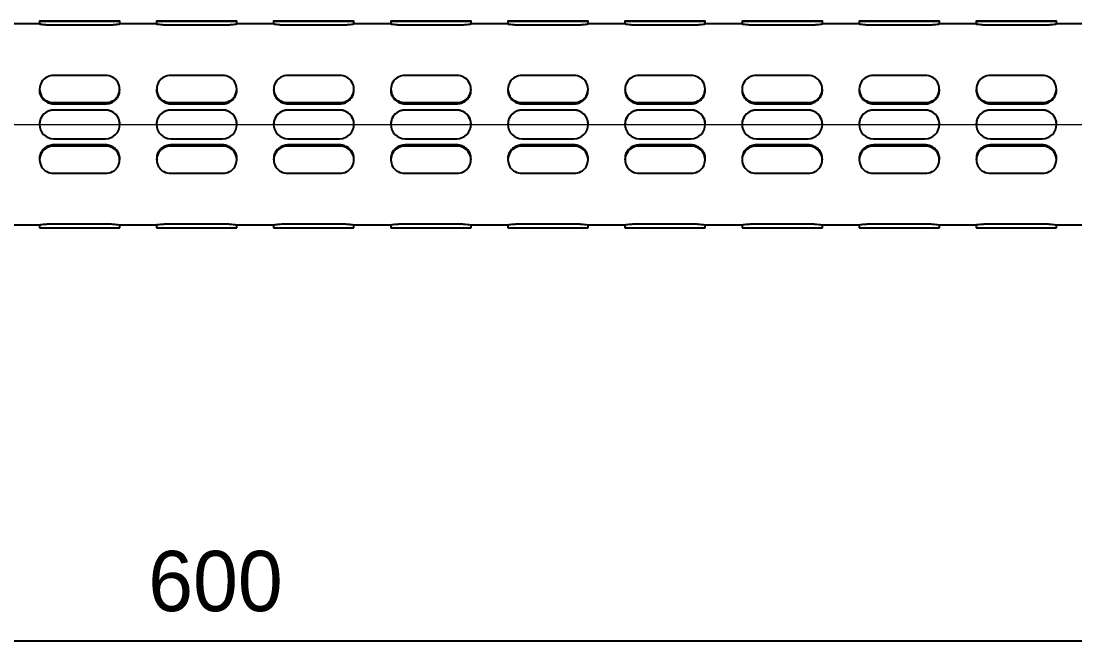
# Model space of a CAD drawing. Extents: x 109 to 1049, y 29 to 427.
# Drawn here: x 232.3 to 293.5, y 179.7 to 215.7 of the extents above; entities that cross this region are included whole.
import ezdxf

# ---------------------------------------------------------------- set-up
doc = ezdxf.new("R2010")
doc.units = 0
doc.header["$LTSCALE"] = 23.1
doc.header["$MEASUREMENT"] = 0
doc.linetypes.add('CENTERX2', pattern=[20.32, 12.7, -2.54, 2.54, -2.54])
doc.layers.get('0').update_dxf_attribs({"linetype": 'CONTINUOUS'})
doc.layers.add('10', color=7, linetype='CONTINUOUS')
doc.layers.add('中心线层', color=1, linetype='CENTERX2', lineweight=25)
doc.styles.add('SLDTEXTSTYLE0', font='')
doc.styles.get('SLDTEXTSTYLE0').set_extended_font_data('汉仪长仿宋体')

msp = doc.modelspace()

# ---------------------------------------------------------------- linework, layer by layer
at = {"color": 7, "linetype": 'Continuous', "lineweight": 25}
for p, q in [((233.4083, 215.5621), (231.2618, 215.5621)), ((233.4055, 215.7287), (233.4055, 215.5617)), ((237.2388, 215.7288), (234.2388, 215.7288)), ((234.2388, 215.7287), (237.2388, 215.7287)), ((234.2388, 215.5022), (237.2388, 215.5022)), ((240.216, 215.5621), (238.0694, 215.5621)), ((238.0722, 215.5617), (238.0722, 215.7287)), ((240.2055, 215.7287), (240.2055, 215.5606)), ((244.0388, 215.7288), (241.0388, 215.7288)), ((241.0388, 215.7287), (244.0388, 215.7287)), ((241.0388, 215.5022), (244.0388, 215.5022)), ((247.016, 215.5621), (244.8618, 215.5621)), ((244.8722, 215.5606), (244.8722, 215.7287)), ((247.0055, 215.7287), (247.0055, 215.5606)), ((250.8388, 215.7288), (247.8388, 215.7288)), ((247.8388, 215.7287), (250.8388, 215.7287)), ((247.8388, 215.5022), (250.8388, 215.5022)), ((253.816, 215.5621), (251.6618, 215.5621)), ((251.6722, 215.5606), (251.6722, 215.7287)), ((253.8055, 215.7287), (253.8055, 215.5606)), ((257.6388, 215.7288), (254.6388, 215.7288)), ((254.6388, 215.7287), (257.6388, 215.7287)), ((254.6388, 215.5022), (257.6388, 215.5022)), ((260.616, 215.5621), (258.4618, 215.5621)), ((258.4722, 215.5606), (258.4722, 215.7287)), ((260.6055, 215.7287), (260.6055, 215.5606)), ((264.4388, 215.7288), (261.4388, 215.7288)), ((261.4388, 215.7287), (264.4388, 215.7287)), ((261.4388, 215.5022), (264.4388, 215.5022)), ((267.416, 215.5621), (265.2618, 215.5621)), ((265.2722, 215.5606), (265.2722, 215.7287)), ((267.4055, 215.7287), (267.4055, 215.5606)), ((271.2388, 215.7288), (268.2388, 215.7288)), ((268.2388, 215.7287), (271.2388, 215.7287)), ((268.2388, 215.5022), (271.2388, 215.5022)), ((274.216, 215.5621), (272.0618, 215.5621)), ((272.0722, 215.5606), (272.0722, 215.7287)), ((274.2055, 215.7287), (274.2055, 215.5606)), ((278.0388, 215.7288), (275.0388, 215.7288)), ((275.0388, 215.7287), (278.0388, 215.7287)), ((275.0388, 215.5022), (278.0388, 215.5022)), ((281.016, 215.5621), (278.8618, 215.5621)), ((278.8722, 215.5606), (278.8722, 215.7287)), ((281.0055, 215.7287), (281.0055, 215.5606)), ((284.8388, 215.7288), (281.8388, 215.7288)), ((281.8388, 215.7287), (284.8388, 215.7287)), ((281.8388, 215.5022), (284.8388, 215.5022)), ((287.816, 215.5621), (285.6618, 215.5621)), ((285.6722, 215.5606), (285.6722, 215.7287)), ((287.8055, 215.7287), (287.8055, 215.5606)), ((291.6388, 215.7288), (288.6388, 215.7288)), ((288.6388, 215.7287), (291.6388, 215.7287)), ((288.6388, 215.5022), (291.6388, 215.5022)), ((294.616, 215.5621), (292.4618, 215.5621)), ((292.4722, 215.5606), (292.4722, 215.7287)), ((237.2388, 212.5636), (234.2388, 212.5636)), ((244.0388, 212.5636), (241.0388, 212.5636)), ((250.8388, 212.5636), (247.8388, 212.5636)), ((257.6388, 212.5636), (254.6388, 212.5636)), ((264.4388, 212.5636), (261.4388, 212.5636)), ((271.2388, 212.5636), (268.2388, 212.5636)), ((278.0388, 212.5636), (275.0388, 212.5636)), ((284.8388, 212.5636), (281.8388, 212.5636)), ((291.6388, 212.5636), (288.6388, 212.5636)), ((233.4055, 211.7805), (233.4055, 211.723)), ((238.0722, 211.723), (238.0722, 211.7805)), ((240.2055, 211.7805), (240.2055, 211.7234)), ((244.8722, 211.7234), (244.8722, 211.7805)), ((247.0055, 211.7805), (247.0055, 211.723)), ((251.6722, 211.723), (251.6722, 211.7805)), ((253.8055, 211.7805), (253.8055, 211.723)), ((258.4722, 211.723), (258.4722, 211.7805)), ((260.6055, 211.7805), (260.6055, 211.723)), ((265.2722, 211.723), (265.2722, 211.7805)), ((267.4055, 211.7805), (267.4055, 211.723)), ((272.0722, 211.723), (272.0722, 211.7805)), ((274.2055, 211.7805), (274.2055, 211.7234)), ((278.8722, 211.7234), (278.8722, 211.7805)), ((281.0055, 211.7805), (281.0055, 211.7234)), ((285.6722, 211.7234), (285.6722, 211.7805)), ((287.8055, 211.7805), (287.8055, 211.723)), ((292.4722, 211.723), (292.4722, 211.7805)), ((234.2388, 210.9974), (237.2388, 210.9974)), ((234.2388, 210.9199), (237.2388, 210.9199)), ((237.2388, 210.5617), (234.2388, 210.5617)), ((237.2388, 210.5617), (234.2388, 210.5617)), ((241.0388, 210.9974), (244.0388, 210.9974)), ((241.0388, 210.9199), (244.0388, 210.9199)), ((244.0388, 210.5617), (241.0388, 210.5617)), ((244.0388, 210.5617), (241.0388, 210.5617)), ((247.8388, 210.9974), (250.8388, 210.9974)), ((247.8388, 210.9199), (250.8388, 210.9199)), ((250.8388, 210.5617), (247.8388, 210.5617)), ((250.8388, 210.5617), (247.8388, 210.5617)), ((254.6388, 210.9974), (257.6388, 210.9974)), ((254.6388, 210.9199), (257.6388, 210.9199)), ((257.6388, 210.5617), (254.6388, 210.5617)), ((257.6388, 210.5617), (254.6388, 210.5617)), ((261.4388, 210.9974), (264.4388, 210.9974)), ((261.4388, 210.9199), (264.4388, 210.9199)), ((264.4388, 210.5617), (261.4388, 210.5617)), ((264.4388, 210.5617), (261.4388, 210.5617)), ((268.2388, 210.9974), (271.2388, 210.9974)), ((268.2388, 210.9199), (271.2388, 210.9199)), ((271.2388, 210.5617), (268.2388, 210.5617)), ((271.2388, 210.5617), (268.2388, 210.5617)), ((275.0388, 210.9974), (278.0388, 210.9974)), ((275.0388, 210.9199), (278.0388, 210.9199)), ((278.0388, 210.5617), (275.0388, 210.5617)), ((278.0388, 210.5617), (275.0388, 210.5617)), ((281.8388, 210.9974), (284.8388, 210.9974)), ((281.8388, 210.9199), (284.8388, 210.9199)), ((284.8388, 210.5617), (281.8388, 210.5617)), ((284.8388, 210.5617), (281.8388, 210.5617)), ((288.6388, 210.9974), (291.6388, 210.9974)), ((288.6388, 210.9199), (291.6388, 210.9199)), ((291.6388, 210.5617), (288.6388, 210.5617)), ((291.6388, 210.5617), (288.6388, 210.5617)), ((233.4055, 209.7284), (233.4055, 209.7283)), ((238.0722, 209.7283), (238.0722, 209.7284)), ((240.2055, 209.7284), (240.2055, 209.7283)), ((244.8722, 209.7283), (244.8722, 209.7284)), ((247.0055, 209.7284), (247.0055, 209.7283)), ((251.6722, 209.7283), (251.6722, 209.7284)), ((253.8055, 209.7284), (253.8055, 209.7283)), ((258.4722, 209.7283), (258.4722, 209.7284)), ((260.6055, 209.7284), (260.6055, 209.7283)), ((265.2722, 209.7283), (265.2722, 209.7284)), ((267.4055, 209.7284), (267.4055, 209.7283)), ((272.0722, 209.7283), (272.0722, 209.7284)), ((274.2055, 209.7284), (274.2055, 209.7283)), ((278.8722, 209.7283), (278.8722, 209.7284)), ((281.0055, 209.7284), (281.0055, 209.7283)), ((285.6722, 209.7283), (285.6722, 209.7284)), ((287.8055, 209.7284), (287.8055, 209.7283)), ((292.4722, 209.7283), (292.4722, 209.7284)), ((234.2388, 208.895), (237.2388, 208.895)), ((241.0388, 208.895), (244.0388, 208.895)), ((247.8388, 208.895), (250.8388, 208.895)), ((254.6388, 208.895), (257.6388, 208.895)), ((261.4388, 208.895), (264.4388, 208.895)), ((268.2388, 208.895), (271.2388, 208.895)), ((275.0388, 208.895), (278.0388, 208.895)), ((281.8388, 208.895), (284.8388, 208.895)), ((288.6388, 208.895), (291.6388, 208.895)), ((237.2388, 208.5368), (234.2388, 208.5368)), ((237.2388, 208.4593), (234.2388, 208.4593)), ((244.0388, 208.5368), (241.0388, 208.5368)), ((244.0388, 208.4593), (241.0388, 208.4593)), ((250.8388, 208.5368), (247.8388, 208.5368)), ((250.8388, 208.4593), (247.8388, 208.4593)), ((257.6388, 208.5368), (254.6388, 208.5368)), ((257.6388, 208.4593), (254.6388, 208.4593)), ((264.4388, 208.5368), (261.4388, 208.5368)), ((264.4388, 208.4593), (261.4388, 208.4593)), ((271.2388, 208.5368), (268.2388, 208.5368)), ((271.2388, 208.4593), (268.2388, 208.4593)), ((278.0388, 208.5368), (275.0388, 208.5368)), ((278.0388, 208.4593), (275.0388, 208.4593)), ((284.8388, 208.5368), (281.8388, 208.5368)), ((284.8388, 208.4593), (281.8388, 208.4593)), ((291.6388, 208.5368), (288.6388, 208.5368)), ((291.6388, 208.4593), (288.6388, 208.4593)), ((233.4055, 207.7334), (233.4055, 207.6762)), ((238.0722, 207.6762), (238.0722, 207.7334)), ((240.2055, 207.7338), (240.2055, 207.6762)), ((244.8722, 207.6762), (244.8722, 207.7338)), ((247.0055, 207.7338), (247.0055, 207.6762)), ((251.6722, 207.6762), (251.6722, 207.7338)), ((253.8055, 207.7338), (253.8055, 207.6762)), ((258.4722, 207.6762), (258.4722, 207.7338)), ((260.6055, 207.7334), (260.6055, 207.6762)), ((265.2722, 207.6762), (265.2722, 207.7334)), ((267.4055, 207.7338), (267.4055, 207.6762)), ((272.0722, 207.6762), (272.0722, 207.7338)), ((274.2055, 207.7334), (274.2055, 207.6762)), ((278.8722, 207.6762), (278.8722, 207.7334)), ((281.0055, 207.7338), (281.0055, 207.6762)), ((285.6722, 207.6762), (285.6722, 207.7338)), ((287.8055, 207.7338), (287.8055, 207.6762)), ((292.4722, 207.6762), (292.4722, 207.7338)), ((234.2388, 206.8932), (237.2388, 206.8932)), ((241.0388, 206.8932), (244.0388, 206.8932)), ((247.8388, 206.8932), (250.8388, 206.8932)), ((254.6388, 206.8932), (257.6388, 206.8932)), ((261.4388, 206.8932), (264.4388, 206.8932)), ((268.2388, 206.8932), (271.2388, 206.8932)), ((275.0388, 206.8932), (278.0388, 206.8932)), ((281.8388, 206.8932), (284.8388, 206.8932)), ((288.6388, 206.8932), (291.6388, 206.8932)), ((231.2617, 203.8954), (233.4159, 203.8954)), ((233.4055, 203.8969), (233.4055, 203.7287)), ((234.2388, 203.9552), (237.2388, 203.9552)), ((238.0617, 203.8954), (240.2159, 203.8954)), ((238.0722, 203.7287), (238.0722, 203.8969)), ((240.2055, 203.8969), (240.2055, 203.7287)), ((241.0388, 203.9552), (244.0388, 203.9552)), ((244.8617, 203.8954), (247.0083, 203.8954)), ((244.8722, 203.7287), (244.8722, 203.8969)), ((247.0055, 203.8958), (247.0055, 203.7287)), ((247.8388, 203.9552), (250.8388, 203.9552)), ((251.6694, 203.8954), (253.8159, 203.8954)), ((251.6722, 203.7287), (251.6722, 203.8958)), ((253.8055, 203.8969), (253.8055, 203.7287)), ((254.6388, 203.9552), (257.6388, 203.9552)), ((258.4617, 203.8954), (260.6159, 203.8954)), ((258.4722, 203.7287), (258.4722, 203.8969)), ((260.6055, 203.8969), (260.6055, 203.7287)), ((261.4388, 203.9552), (264.4388, 203.9552)), ((265.2617, 203.8954), (267.4159, 203.8954)), ((265.2722, 203.7287), (265.2722, 203.8969)), ((267.4055, 203.8969), (267.4055, 203.7287)), ((268.2388, 203.9552), (271.2388, 203.9552)), ((272.0617, 203.8954), (274.2159, 203.8954)), ((272.0722, 203.7287), (272.0722, 203.8969)), ((274.2055, 203.8969), (274.2055, 203.7287)), ((275.0388, 203.9552), (278.0388, 203.9552)), ((278.8617, 203.8954), (281.0159, 203.8954)), ((278.8722, 203.7287), (278.8722, 203.8969)), ((281.0055, 203.8969), (281.0055, 203.7287)), ((281.8388, 203.9552), (284.8388, 203.9552)), ((285.6617, 203.8954), (287.8159, 203.8954)), ((285.6722, 203.7287), (285.6722, 203.8969)), ((287.8055, 203.8969), (287.8055, 203.7287)), ((288.6388, 203.9552), (291.6388, 203.9552)), ((292.4617, 203.8954), (294.6159, 203.8954)), ((292.4722, 203.7287), (292.4722, 203.8969)), ((234.2388, 203.7287), (237.2388, 203.7287)), ((241.0388, 203.7287), (244.0388, 203.7287)), ((247.8388, 203.7287), (250.8388, 203.7287)), ((254.6388, 203.7287), (257.6388, 203.7287)), ((261.4388, 203.7287), (264.4388, 203.7287)), ((268.2388, 203.7287), (271.2388, 203.7287)), ((275.0388, 203.7287), (278.0388, 203.7287)), ((281.8388, 203.7287), (284.8388, 203.7287)), ((288.6388, 203.7287), (291.6388, 203.7287))]:
    msp.add_line(p, q, dxfattribs=at)
at = {"color": 7, "linetype": 'Continuous', "lineweight": 25, "flags": 128}
for points in [[(234.2388, 215.7288), (233.9199, 215.7288), (233.6496, 215.7288), (233.4689, 215.7288), (233.4055, 215.7287), (233.4689, 215.7287), (233.6496, 215.7287), (233.9199, 215.7287), (234.2388, 215.7287)], [(237.2388, 215.7287), (237.5577, 215.7287), (237.8281, 215.7287), (238.0087, 215.7287), (238.0722, 215.7287), (238.0087, 215.7288), (237.8281, 215.7288), (237.5577, 215.7288), (237.2388, 215.7288)], [(241.0388, 215.7288), (240.7199, 215.7288), (240.4496, 215.7288), (240.2689, 215.7288), (240.2055, 215.7287), (240.2689, 215.7287), (240.4496, 215.7287), (240.7199, 215.7287), (241.0388, 215.7287)], [(244.0388, 215.7287), (244.3577, 215.7287), (244.6281, 215.7287), (244.8087, 215.7287), (244.8722, 215.7287), (244.8087, 215.7288), (244.6281, 215.7288), (244.3577, 215.7288), (244.0388, 215.7288)], [(247.8388, 215.7288), (247.5199, 215.7288), (247.2496, 215.7288), (247.0689, 215.7288), (247.0055, 215.7287), (247.0689, 215.7287), (247.2496, 215.7287), (247.5199, 215.7287), (247.8388, 215.7287)], [(250.8388, 215.7287), (251.1577, 215.7287), (251.4281, 215.7287), (251.6087, 215.7287), (251.6722, 215.7287), (251.6087, 215.7288), (251.4281, 215.7288), (251.1577, 215.7288), (250.8388, 215.7288)], [(254.6388, 215.7288), (254.3199, 215.7288), (254.0496, 215.7288), (253.8689, 215.7288), (253.8055, 215.7287), (253.8689, 215.7287), (254.0496, 215.7287), (254.3199, 215.7287), (254.6388, 215.7287)], [(257.6388, 215.7287), (257.9577, 215.7287), (258.2281, 215.7287), (258.4087, 215.7287), (258.4722, 215.7287), (258.4087, 215.7288), (258.2281, 215.7288), (257.9577, 215.7288), (257.6388, 215.7288)], [(261.4388, 215.7288), (261.1199, 215.7288), (260.8496, 215.7288), (260.6689, 215.7288), (260.6055, 215.7287), (260.6689, 215.7287), (260.8496, 215.7287), (261.1199, 215.7287), (261.4388, 215.7287)], [(264.4388, 215.7287), (264.7577, 215.7287), (265.0281, 215.7287), (265.2087, 215.7287), (265.2722, 215.7287), (265.2087, 215.7288), (265.0281, 215.7288), (264.7577, 215.7288), (264.4388, 215.7288)], [(268.2388, 215.7288), (267.9199, 215.7288), (267.6496, 215.7288), (267.4689, 215.7288), (267.4055, 215.7287), (267.4689, 215.7287), (267.6496, 215.7287), (267.9199, 215.7287), (268.2388, 215.7287)], [(271.2388, 215.7287), (271.5577, 215.7287), (271.8281, 215.7287), (272.0087, 215.7287), (272.0722, 215.7287), (272.0087, 215.7288), (271.8281, 215.7288), (271.5577, 215.7288), (271.2388, 215.7288)], [(275.0388, 215.7288), (274.7199, 215.7288), (274.4496, 215.7288), (274.2689, 215.7288), (274.2055, 215.7287), (274.2689, 215.7287), (274.4496, 215.7287), (274.7199, 215.7287), (275.0388, 215.7287)], [(278.0388, 215.7287), (278.3577, 215.7287), (278.6281, 215.7287), (278.8087, 215.7287), (278.8722, 215.7287), (278.8087, 215.7288), (278.6281, 215.7288), (278.3577, 215.7288), (278.0388, 215.7288)], [(281.8388, 215.7288), (281.5199, 215.7288), (281.2496, 215.7288), (281.0689, 215.7288), (281.0055, 215.7287), (281.0689, 215.7287), (281.2496, 215.7287), (281.5199, 215.7287), (281.8388, 215.7287)], [(284.8388, 215.7287), (285.1577, 215.7287), (285.4281, 215.7287), (285.6087, 215.7287), (285.6722, 215.7287), (285.6087, 215.7288), (285.4281, 215.7288), (285.1577, 215.7288), (284.8388, 215.7288)], [(288.6388, 215.7288), (288.3199, 215.7288), (288.0496, 215.7288), (287.8689, 215.7288), (287.8055, 215.7287), (287.8689, 215.7287), (288.0496, 215.7287), (288.3199, 215.7287), (288.6388, 215.7287)], [(291.6388, 215.7287), (291.9577, 215.7287), (292.2281, 215.7287), (292.4087, 215.7287), (292.4722, 215.7287), (292.4087, 215.7288), (292.2281, 215.7288), (291.9577, 215.7288), (291.6388, 215.7288)], [(233.4055, 203.7287), (233.4689, 203.7287), (233.6496, 203.7287), (233.9199, 203.7287), (234.2388, 203.7287)], [(237.2388, 203.7287), (237.5577, 203.7287), (237.8281, 203.7287), (238.0087, 203.7287), (238.0722, 203.7287)], [(240.2055, 203.7287), (240.2689, 203.7287), (240.4496, 203.7287), (240.7199, 203.7287), (241.0388, 203.7287)], [(244.0388, 203.7287), (244.3577, 203.7287), (244.6281, 203.7287), (244.8087, 203.7287), (244.8722, 203.7287)], [(247.0055, 203.7287), (247.0689, 203.7287), (247.2496, 203.7287), (247.5199, 203.7287), (247.8388, 203.7287)], [(250.8388, 203.7287), (251.1577, 203.7287), (251.4281, 203.7287), (251.6087, 203.7287), (251.6722, 203.7287)], [(253.8055, 203.7287), (253.8689, 203.7287), (254.0496, 203.7287), (254.3199, 203.7287), (254.6388, 203.7287)], [(257.6388, 203.7287), (257.9577, 203.7287), (258.2281, 203.7287), (258.4087, 203.7287), (258.4722, 203.7287)], [(260.6055, 203.7287), (260.6689, 203.7287), (260.8496, 203.7287), (261.1199, 203.7287), (261.4388, 203.7287)], [(264.4388, 203.7287), (264.7577, 203.7287), (265.0281, 203.7287), (265.2087, 203.7287), (265.2722, 203.7287)], [(267.4055, 203.7287), (267.4689, 203.7287), (267.6496, 203.7287), (267.9199, 203.7287), (268.2388, 203.7287)], [(271.2388, 203.7287), (271.5577, 203.7287), (271.8281, 203.7287), (272.0087, 203.7287), (272.0722, 203.7287)], [(274.2055, 203.7287), (274.2689, 203.7287), (274.4496, 203.7287), (274.7199, 203.7287), (275.0388, 203.7287)], [(278.0388, 203.7287), (278.3577, 203.7287), (278.6281, 203.7287), (278.8087, 203.7287), (278.8722, 203.7287)], [(281.0055, 203.7287), (281.0689, 203.7287), (281.2496, 203.7287), (281.5199, 203.7287), (281.8388, 203.7287)], [(284.8388, 203.7287), (285.1577, 203.7287), (285.4281, 203.7287), (285.6087, 203.7287), (285.6722, 203.7287)], [(287.8055, 203.7287), (287.8689, 203.7287), (288.0496, 203.7287), (288.3199, 203.7287), (288.6388, 203.7287)], [(291.6388, 203.7287), (291.9577, 203.7287), (292.2281, 203.7287), (292.4087, 203.7287), (292.4722, 203.7287)]]:
    msp.add_lwpolyline(points, dxfattribs=at)
at = {"color": 7, "linetype": 'Continuous', "lineweight": 25}
for centre, radius, start, end in [((234.1996, 211.7805), 0.7841, 87.133624, 272.866376), ((237.278, 211.7805), 0.7841, 267.133624, 92.866376), ((240.9996, 211.7805), 0.7841, 87.133624, 272.866376), ((244.078, 211.7805), 0.7841, 267.133624, 92.866376), ((247.7996, 211.7805), 0.7841, 87.133624, 272.866376), ((250.878, 211.7805), 0.7841, 267.133624, 92.866376), ((254.5996, 211.7805), 0.7841, 87.133624, 272.866376), ((257.678, 211.7805), 0.7841, 267.133624, 92.866376), ((261.3996, 211.7805), 0.7841, 87.133624, 272.866376), ((264.478, 211.7805), 0.7841, 267.133624, 92.866376), ((268.1996, 211.7805), 0.7841, 87.133624, 272.866376), ((271.278, 211.7805), 0.7841, 267.133624, 92.866376), ((274.9996, 211.7805), 0.7841, 87.133624, 272.866376), ((278.078, 211.7805), 0.7841, 267.133624, 92.866376), ((281.7996, 211.7805), 0.7841, 87.133624, 272.866376), ((284.878, 211.7805), 0.7841, 267.133624, 92.866376), ((288.5996, 211.7805), 0.7841, 87.133624, 272.866376), ((291.678, 211.7805), 0.7841, 267.133624, 92.866376), ((234.2388, 209.7283), 0.8333, 90, 270), ((237.2388, 209.7283), 0.8333, 270, 90), ((241.0388, 209.7283), 0.8333, 90, 270), ((244.0388, 209.7283), 0.8333, 270, 90), ((247.8388, 209.7283), 0.8333, 90, 270), ((250.8388, 209.7283), 0.8333, 270, 90), ((254.6388, 209.7283), 0.8333, 90, 270), ((257.6388, 209.7283), 0.8333, 270, 90), ((261.4388, 209.7283), 0.8333, 90, 270), ((264.4388, 209.7283), 0.8333, 270, 90), ((268.2388, 209.7283), 0.8333, 90, 270), ((271.2388, 209.7283), 0.8333, 270, 90), ((275.0388, 209.7283), 0.8333, 90, 270), ((278.0388, 209.7283), 0.8333, 270, 90), ((281.8388, 209.7283), 0.8333, 90, 270), ((284.8388, 209.7283), 0.8333, 270, 90), ((288.6388, 209.7283), 0.8333, 90, 270), ((291.6388, 209.7283), 0.8333, 270, 90), ((234.1996, 207.6762), 0.784, 87.131397, 272.868603), ((237.2781, 207.6762), 0.784, 267.131397, 92.868603), ((240.9996, 207.6762), 0.784, 87.131397, 272.868603), ((244.0781, 207.6762), 0.784, 267.131397, 92.868603), ((247.7996, 207.6762), 0.784, 87.131397, 272.868603), ((250.8781, 207.6762), 0.784, 267.131397, 92.868603), ((254.5996, 207.6762), 0.784, 87.131397, 272.868603), ((257.6781, 207.6762), 0.784, 267.131397, 92.868603), ((261.3996, 207.6762), 0.784, 87.131397, 272.868603), ((264.4781, 207.6762), 0.784, 267.131397, 92.868603), ((268.1996, 207.6762), 0.784, 87.131397, 272.868603), ((271.2781, 207.6762), 0.784, 267.131397, 92.868603), ((274.9996, 207.6762), 0.784, 87.131397, 272.868603), ((278.0781, 207.6762), 0.784, 267.131397, 92.868603), ((281.7996, 207.6762), 0.784, 87.131397, 272.868603), ((284.8781, 207.6762), 0.784, 267.131397, 92.868603), ((288.5996, 207.6762), 0.784, 87.131397, 272.868603), ((291.6781, 207.6762), 0.784, 267.131397, 92.868603)]:
    msp.add_arc(centre, radius, start, end, dxfattribs=at)
for points, knots in [([(233.4083, 215.5617), (233.4082, 215.5617), (233.4079, 215.5617), (233.4342, 215.558), (233.4825, 215.5514), (233.5534, 215.5426), (233.6428, 215.5326), (233.7502, 215.5225), (233.8708, 215.5134), (234.0032, 215.5065), (234.1115, 215.5033), (234.1908, 215.5023), (234.2228, 215.5022), (234.2388, 215.5022)], [0, 0, 0, 0, 0.0708919, 0.1755888, 0.2833033, 0.3883831, 0.4964574, 0.6024548, 0.7115202, 0.8175555, 0.9267188, 0.9632974, 1, 1, 1, 1]), ([(237.2388, 215.5022), (237.2848, 215.5025), (237.3779, 215.5032), (237.5131, 215.5082), (237.6417, 215.5158), (237.758, 215.5252), (237.861, 215.5354), (237.9458, 215.5452), (238.0117, 215.5536), (238.0535, 215.5594), (238.073, 215.5622), (238.0702, 215.5618), (238.0694, 215.5617)], [0, 0, 0, 0, 0.1050723, 0.2132112, 0.3182781, 0.4263551, 0.5320956, 0.6408747, 0.7470415, 0.8563272, 0.9617624, 1, 1, 1, 1]), ([(240.216, 215.5606), (240.213, 215.561), (240.2014, 215.5626), (240.2768, 215.5519), (240.4345, 215.5327), (240.6669, 215.5123), (240.8813, 215.503), (241.0069, 215.5024), (241.0388, 215.5022)], [0, 0, 0, 0, 0.0711883, 0.2834835, 0.4965293, 0.7114697, 0.9265306, 1, 1, 1, 1]), ([(244.0388, 215.5022), (244.132, 215.5035), (244.3182, 215.5062), (244.5673, 215.5251), (244.7545, 215.5457), (244.8618, 215.5606), (244.8618, 215.5606), (244.8618, 215.5606)], [0, 0, 0, 0, 0.2132805, 0.4265081, 0.6411082, 0.8566238, 1, 1, 1, 1]), ([(247.016, 215.5606), (247.013, 215.561), (247.0014, 215.5626), (247.0768, 215.5519), (247.2345, 215.5327), (247.4669, 215.5123), (247.6813, 215.503), (247.8069, 215.5024), (247.8388, 215.5022)], [0, 0, 0, 0, 0.0711883, 0.2834835, 0.4965293, 0.7114697, 0.9265306, 1, 1, 1, 1]), ([(250.8388, 215.5022), (250.932, 215.5035), (251.1182, 215.5062), (251.3673, 215.5251), (251.5545, 215.5457), (251.6618, 215.5606), (251.6618, 215.5606), (251.6618, 215.5606)], [0, 0, 0, 0, 0.2132805, 0.4265081, 0.6411082, 0.8566238, 1, 1, 1, 1]), ([(253.816, 215.5606), (253.813, 215.561), (253.8014, 215.5626), (253.8768, 215.5519), (254.0345, 215.5327), (254.2669, 215.5123), (254.4813, 215.503), (254.6069, 215.5024), (254.6388, 215.5022)], [0, 0, 0, 0, 0.0711883, 0.2834835, 0.4965293, 0.7114697, 0.9265306, 1, 1, 1, 1]), ([(257.6388, 215.5022), (257.732, 215.5035), (257.9182, 215.5062), (258.1673, 215.5251), (258.3545, 215.5457), (258.4618, 215.5606), (258.4618, 215.5606), (258.4618, 215.5606)], [0, 0, 0, 0, 0.2132805, 0.4265081, 0.6411082, 0.8566238, 1, 1, 1, 1]), ([(260.616, 215.5606), (260.613, 215.561), (260.6014, 215.5626), (260.6768, 215.5519), (260.8345, 215.5327), (261.0669, 215.5123), (261.2813, 215.503), (261.4069, 215.5024), (261.4388, 215.5022)], [0, 0, 0, 0, 0.0711883, 0.2834835, 0.4965293, 0.7114697, 0.9265306, 1, 1, 1, 1]), ([(264.4388, 215.5022), (264.532, 215.5035), (264.7182, 215.5062), (264.9673, 215.5251), (265.1545, 215.5457), (265.2618, 215.5606), (265.2618, 215.5606), (265.2618, 215.5606)], [0, 0, 0, 0, 0.2132805, 0.4265081, 0.6411082, 0.8566238, 1, 1, 1, 1]), ([(267.416, 215.5606), (267.413, 215.561), (267.4014, 215.5626), (267.4768, 215.5519), (267.6345, 215.5327), (267.8669, 215.5123), (268.0813, 215.503), (268.2069, 215.5024), (268.2388, 215.5022)], [0, 0, 0, 0, 0.0711883, 0.2834835, 0.4965293, 0.7114697, 0.9265306, 1, 1, 1, 1]), ([(271.2388, 215.5022), (271.332, 215.5035), (271.5182, 215.5062), (271.7673, 215.5251), (271.9545, 215.5457), (272.0618, 215.5606), (272.0618, 215.5606), (272.0618, 215.5606)], [0, 0, 0, 0, 0.2132805, 0.4265081, 0.6411082, 0.8566238, 1, 1, 1, 1]), ([(274.216, 215.5606), (274.213, 215.561), (274.2014, 215.5626), (274.2768, 215.5519), (274.4345, 215.5327), (274.6669, 215.5123), (274.8813, 215.503), (275.0069, 215.5024), (275.0388, 215.5022)], [0, 0, 0, 0, 0.0711883, 0.2834835, 0.4965293, 0.7114697, 0.9265306, 1, 1, 1, 1]), ([(278.0388, 215.5022), (278.132, 215.5035), (278.3182, 215.5062), (278.5673, 215.5251), (278.7545, 215.5457), (278.8618, 215.5606), (278.8618, 215.5606), (278.8618, 215.5606)], [0, 0, 0, 0, 0.2132805, 0.4265081, 0.6411082, 0.8566238, 1, 1, 1, 1]), ([(281.016, 215.5606), (281.013, 215.561), (281.0014, 215.5626), (281.0768, 215.5519), (281.2345, 215.5327), (281.4669, 215.5123), (281.6813, 215.503), (281.8069, 215.5024), (281.8388, 215.5022)], [0, 0, 0, 0, 0.0711883, 0.2834835, 0.4965293, 0.7114697, 0.9265306, 1, 1, 1, 1]), ([(284.8388, 215.5022), (284.932, 215.5035), (285.1182, 215.5062), (285.3673, 215.5251), (285.5545, 215.5457), (285.6618, 215.5606), (285.6618, 215.5606), (285.6618, 215.5606)], [0, 0, 0, 0, 0.2132805, 0.4265081, 0.6411082, 0.8566238, 1, 1, 1, 1]), ([(287.816, 215.5606), (287.813, 215.561), (287.8014, 215.5626), (287.8768, 215.5519), (288.0345, 215.5327), (288.2669, 215.5123), (288.4813, 215.503), (288.6069, 215.5024), (288.6388, 215.5022)], [0, 0, 0, 0, 0.0711883, 0.2834835, 0.4965293, 0.7114697, 0.9265306, 1, 1, 1, 1]), ([(291.6388, 215.5022), (291.732, 215.5035), (291.9182, 215.5062), (292.1673, 215.5251), (292.3545, 215.5457), (292.4618, 215.5606), (292.4618, 215.5606), (292.4618, 215.5606)], [0, 0, 0, 0, 0.2132805, 0.4265081, 0.6411082, 0.8566238, 1, 1, 1, 1]), ([(233.4159, 211.7224), (233.413, 211.6938), (233.4015, 211.5787), (233.4768, 211.3761), (233.6345, 211.1518), (233.8669, 210.9896), (234.0813, 210.9255), (234.2069, 210.9211), (234.2388, 210.9199)], [0, 0, 0, 0, 0.0704963, 0.2829497, 0.4961541, 0.7112547, 0.9264759, 1, 1, 1, 1]), ([(237.2388, 210.9199), (237.332, 210.929), (237.5182, 210.947), (237.7673, 211.0869), (237.9545, 211.2912), (238.0618, 211.5167), (238.0618, 211.6645), (238.0618, 211.7235)], [0, 0, 0, 0, 0.2132484, 0.4264439, 0.6410117, 0.8564949, 1, 1, 1, 1]), ([(240.2083, 211.7234), (240.2082, 211.6944), (240.2079, 211.6223), (240.2342, 211.5067), (240.2825, 211.3821), (240.3534, 211.2651), (240.4428, 211.1609), (240.5502, 211.071), (240.6708, 211.0001), (240.8032, 210.9494), (240.9115, 210.9278), (240.9908, 210.9207), (241.0228, 210.9202), (241.0388, 210.9199)], [0, 0, 0, 0, 0.0706664, 0.1753887, 0.2831293, 0.3882346, 0.4963351, 0.6023584, 0.7114502, 0.8175112, 0.926701, 0.9632885, 1, 1, 1, 1]), ([(244.0388, 210.9199), (244.0848, 210.9221), (244.1779, 210.9265), (244.3131, 210.962), (244.4417, 211.0179), (244.558, 211.0937), (244.661, 211.1878), (244.7458, 211.2962), (244.8117, 211.4173), (244.8535, 211.5451), (244.873, 211.6491), (244.8702, 211.7078), (244.8694, 211.7233)], [0, 0, 0, 0, 0.105109, 0.2132856, 0.3183892, 0.426504, 0.5322813, 0.6410984, 0.7473023, 0.8566262, 0.9620982, 1, 1, 1, 1]), ([(247.0159, 211.7224), (247.013, 211.6938), (247.0015, 211.5787), (247.0768, 211.3761), (247.2345, 211.1518), (247.4669, 210.9896), (247.6813, 210.9255), (247.8069, 210.9211), (247.8388, 210.9199)], [0, 0, 0, 0, 0.0704963, 0.2829497, 0.4961541, 0.7112547, 0.9264759, 1, 1, 1, 1]), ([(250.8388, 210.9199), (250.932, 210.929), (251.1182, 210.947), (251.3673, 211.0869), (251.5545, 211.2912), (251.6618, 211.5167), (251.6618, 211.6645), (251.6618, 211.7235)], [0, 0, 0, 0, 0.2132484, 0.4264439, 0.6410117, 0.8564949, 1, 1, 1, 1]), ([(253.8159, 211.7224), (253.813, 211.6938), (253.8015, 211.5787), (253.8768, 211.3761), (254.0345, 211.1518), (254.2669, 210.9896), (254.4813, 210.9255), (254.6069, 210.9211), (254.6388, 210.9199)], [0, 0, 0, 0, 0.0704963, 0.2829497, 0.4961541, 0.7112547, 0.9264759, 1, 1, 1, 1]), ([(257.6388, 210.9199), (257.732, 210.929), (257.9182, 210.947), (258.1673, 211.0869), (258.3545, 211.2912), (258.4618, 211.5167), (258.4618, 211.6645), (258.4618, 211.7235)], [0, 0, 0, 0, 0.2132484, 0.4264439, 0.6410117, 0.8564949, 1, 1, 1, 1]), ([(260.6159, 211.7224), (260.613, 211.6938), (260.6015, 211.5787), (260.6768, 211.3761), (260.8345, 211.1518), (261.0669, 210.9896), (261.2813, 210.9255), (261.4069, 210.9211), (261.4388, 210.9199)], [0, 0, 0, 0, 0.0704963, 0.2829497, 0.4961541, 0.7112547, 0.9264759, 1, 1, 1, 1]), ([(264.4388, 210.9199), (264.532, 210.929), (264.7182, 210.947), (264.9673, 211.0869), (265.1545, 211.2912), (265.2618, 211.5167), (265.2618, 211.6645), (265.2618, 211.7235)], [0, 0, 0, 0, 0.2132484, 0.4264439, 0.6410117, 0.8564949, 1, 1, 1, 1]), ([(267.4159, 211.7224), (267.413, 211.6938), (267.4015, 211.5787), (267.4768, 211.3761), (267.6345, 211.1518), (267.8669, 210.9896), (268.0813, 210.9255), (268.2069, 210.9211), (268.2388, 210.9199)], [0, 0, 0, 0, 0.0704963, 0.2829497, 0.4961541, 0.7112547, 0.9264759, 1, 1, 1, 1]), ([(271.2388, 210.9199), (271.332, 210.929), (271.5182, 210.947), (271.7673, 211.0869), (271.9545, 211.2912), (272.0618, 211.5167), (272.0618, 211.6645), (272.0618, 211.7235)], [0, 0, 0, 0, 0.2132484, 0.4264439, 0.6410117, 0.8564949, 1, 1, 1, 1]), ([(274.2083, 211.7234), (274.2082, 211.6944), (274.2079, 211.6223), (274.2342, 211.5067), (274.2825, 211.3821), (274.3534, 211.2651), (274.4428, 211.1609), (274.5502, 211.071), (274.6708, 211.0001), (274.8032, 210.9494), (274.9115, 210.9278), (274.9908, 210.9207), (275.0228, 210.9202), (275.0388, 210.9199)], [0, 0, 0, 0, 0.0706664, 0.1753887, 0.2831293, 0.3882346, 0.4963351, 0.6023584, 0.7114502, 0.8175112, 0.926701, 0.9632885, 1, 1, 1, 1]), ([(278.0388, 210.9199), (278.0848, 210.9221), (278.1779, 210.9265), (278.3131, 210.962), (278.4417, 211.0179), (278.558, 211.0937), (278.661, 211.1878), (278.7458, 211.2962), (278.8117, 211.4173), (278.8535, 211.5451), (278.873, 211.6491), (278.8702, 211.7078), (278.8694, 211.7233)], [0, 0, 0, 0, 0.105109, 0.2132856, 0.3183892, 0.426504, 0.5322813, 0.6410984, 0.7473023, 0.8566262, 0.9620982, 1, 1, 1, 1]), ([(281.0083, 211.7234), (281.0082, 211.6944), (281.0079, 211.6223), (281.0342, 211.5067), (281.0825, 211.3821), (281.1534, 211.2651), (281.2428, 211.1609), (281.3502, 211.071), (281.4708, 211.0001), (281.6032, 210.9494), (281.7115, 210.9278), (281.7908, 210.9207), (281.8228, 210.9202), (281.8388, 210.9199)], [0, 0, 0, 0, 0.0706664, 0.1753887, 0.2831293, 0.3882346, 0.4963351, 0.6023584, 0.7114502, 0.8175112, 0.926701, 0.9632885, 1, 1, 1, 1]), ([(284.8388, 210.9199), (284.8848, 210.9221), (284.9779, 210.9265), (285.1131, 210.962), (285.2417, 211.0179), (285.358, 211.0937), (285.461, 211.1878), (285.5458, 211.2962), (285.6117, 211.4173), (285.6535, 211.5451), (285.673, 211.6491), (285.6702, 211.7078), (285.6694, 211.7233)], [0, 0, 0, 0, 0.105109, 0.2132856, 0.3183892, 0.426504, 0.5322813, 0.6410984, 0.7473023, 0.8566262, 0.9620982, 1, 1, 1, 1]), ([(287.8159, 211.7224), (287.813, 211.6938), (287.8015, 211.5787), (287.8768, 211.3761), (288.0345, 211.1518), (288.2669, 210.9896), (288.4813, 210.9255), (288.6069, 210.9211), (288.6388, 210.9199)], [0, 0, 0, 0, 0.0704963, 0.2829497, 0.4961541, 0.7112547, 0.9264759, 1, 1, 1, 1]), ([(291.6388, 210.9199), (291.732, 210.929), (291.9182, 210.947), (292.1673, 211.0869), (292.3545, 211.2912), (292.4618, 211.5167), (292.4618, 211.6645), (292.4618, 211.7235)], [0, 0, 0, 0, 0.2132484, 0.4264439, 0.6410117, 0.8564949, 1, 1, 1, 1]), ([(234.2388, 210.5617), (234.1457, 210.5526), (233.9595, 210.5343), (233.7104, 210.3923), (233.5232, 210.1824), (233.4159, 209.9479), (233.4159, 209.7906), (233.4159, 209.7278)], [0, 0, 0, 0, 0.2132484, 0.4264439, 0.6410117, 0.8564949, 1, 1, 1, 1]), ([(238.0618, 209.7289), (238.0647, 209.7596), (238.0762, 209.8826), (238.0009, 210.0943), (237.8432, 210.3261), (237.6108, 210.4912), (237.3964, 210.5561), (237.2708, 210.5606), (237.2388, 210.5617)], [0, 0, 0, 0, 0.0704963, 0.2829497, 0.4961541, 0.7112547, 0.9264759, 1, 1, 1, 1]), ([(241.0388, 210.5617), (240.9929, 210.5595), (240.8997, 210.555), (240.7646, 210.5191), (240.636, 210.4624), (240.5197, 210.3852), (240.4167, 210.2887), (240.3319, 210.1769), (240.2659, 210.0511), (240.2241, 209.9172), (240.2047, 209.8075), (240.2075, 209.745), (240.2083, 209.7284)], [0, 0, 0, 0, 0.105109, 0.2132856, 0.3183892, 0.426504, 0.5322813, 0.6410984, 0.7473023, 0.8566262, 0.9620982, 1, 1, 1, 1]), ([(244.8694, 209.7283), (244.8695, 209.7592), (244.8698, 209.8359), (244.8435, 209.9576), (244.7951, 210.0878), (244.7242, 210.2091), (244.6349, 210.3164), (244.5275, 210.4083), (244.4069, 210.4804), (244.2745, 210.5319), (244.1662, 210.5538), (244.0869, 210.5609), (244.0549, 210.5614), (244.0388, 210.5617)], [0, 0, 0, 0, 0.0706664, 0.1753887, 0.2831293, 0.3882346, 0.4963351, 0.6023584, 0.7114502, 0.8175112, 0.926701, 0.9632885, 1, 1, 1, 1]), ([(247.8388, 210.5617), (247.7457, 210.5526), (247.5595, 210.5343), (247.3104, 210.3923), (247.1232, 210.1824), (247.0159, 209.9479), (247.0159, 209.7906), (247.0159, 209.7278)], [0, 0, 0, 0, 0.2132484, 0.4264439, 0.6410117, 0.8564949, 1, 1, 1, 1]), ([(251.6618, 209.7289), (251.6647, 209.7596), (251.6762, 209.8826), (251.6009, 210.0943), (251.4432, 210.3261), (251.2108, 210.4912), (250.9964, 210.5561), (250.8708, 210.5606), (250.8388, 210.5617)], [0, 0, 0, 0, 0.0704963, 0.2829497, 0.4961541, 0.7112547, 0.9264759, 1, 1, 1, 1]), ([(254.6388, 210.5617), (254.5457, 210.5526), (254.3595, 210.5343), (254.1104, 210.3923), (253.9232, 210.1824), (253.8159, 209.9479), (253.8159, 209.7906), (253.8159, 209.7278)], [0, 0, 0, 0, 0.2132484, 0.4264439, 0.6410117, 0.8564949, 1, 1, 1, 1]), ([(258.4618, 209.7289), (258.4647, 209.7596), (258.4762, 209.8826), (258.4009, 210.0943), (258.2432, 210.3261), (258.0108, 210.4912), (257.7964, 210.5561), (257.6708, 210.5606), (257.6388, 210.5617)], [0, 0, 0, 0, 0.0704963, 0.2829497, 0.4961541, 0.7112547, 0.9264759, 1, 1, 1, 1]), ([(261.4388, 210.5617), (261.3457, 210.5526), (261.1595, 210.5343), (260.9104, 210.3923), (260.7232, 210.1824), (260.6159, 209.9479), (260.6159, 209.7906), (260.6159, 209.7278)], [0, 0, 0, 0, 0.2132484, 0.4264439, 0.6410117, 0.8564949, 1, 1, 1, 1]), ([(265.2618, 209.7289), (265.2647, 209.7596), (265.2762, 209.8826), (265.2009, 210.0943), (265.0432, 210.3261), (264.8108, 210.4912), (264.5964, 210.5561), (264.4708, 210.5606), (264.4388, 210.5617)], [0, 0, 0, 0, 0.0704963, 0.2829497, 0.4961541, 0.7112547, 0.9264759, 1, 1, 1, 1]), ([(268.2388, 210.5617), (268.1457, 210.5526), (267.9595, 210.5343), (267.7104, 210.3923), (267.5232, 210.1824), (267.4159, 209.9479), (267.4159, 209.7906), (267.4159, 209.7278)], [0, 0, 0, 0, 0.2132484, 0.4264439, 0.6410117, 0.8564949, 1, 1, 1, 1]), ([(272.0618, 209.7289), (272.0647, 209.7596), (272.0762, 209.8826), (272.0009, 210.0943), (271.8432, 210.3261), (271.6108, 210.4912), (271.3964, 210.5561), (271.2708, 210.5606), (271.2388, 210.5617)], [0, 0, 0, 0, 0.0704963, 0.2829497, 0.4961541, 0.7112547, 0.9264759, 1, 1, 1, 1]), ([(275.0388, 210.5617), (274.9929, 210.5595), (274.8997, 210.555), (274.7646, 210.5191), (274.636, 210.4624), (274.5197, 210.3852), (274.4167, 210.2887), (274.3319, 210.1769), (274.2659, 210.0511), (274.2241, 209.9172), (274.2047, 209.8075), (274.2075, 209.745), (274.2083, 209.7284)], [0, 0, 0, 0, 0.105109, 0.2132856, 0.3183892, 0.426504, 0.5322813, 0.6410984, 0.7473023, 0.8566262, 0.9620982, 1, 1, 1, 1]), ([(278.8694, 209.7283), (278.8695, 209.7592), (278.8698, 209.8359), (278.8435, 209.9576), (278.7951, 210.0878), (278.7242, 210.2091), (278.6349, 210.3164), (278.5275, 210.4083), (278.4069, 210.4804), (278.2745, 210.5319), (278.1662, 210.5538), (278.0869, 210.5609), (278.0549, 210.5614), (278.0388, 210.5617)], [0, 0, 0, 0, 0.0706664, 0.1753887, 0.2831293, 0.3882346, 0.4963351, 0.6023584, 0.7114502, 0.8175112, 0.926701, 0.9632885, 1, 1, 1, 1]), ([(281.8388, 210.5617), (281.7457, 210.5526), (281.5595, 210.5343), (281.3104, 210.3923), (281.1232, 210.1824), (281.0159, 209.9479), (281.0159, 209.7906), (281.0159, 209.7278)], [0, 0, 0, 0, 0.2132484, 0.4264439, 0.6410117, 0.8564949, 1, 1, 1, 1]), ([(285.6618, 209.7289), (285.6647, 209.7596), (285.6762, 209.8826), (285.6009, 210.0943), (285.4432, 210.3261), (285.2108, 210.4912), (284.9964, 210.5561), (284.8708, 210.5606), (284.8388, 210.5617)], [0, 0, 0, 0, 0.0704963, 0.2829497, 0.4961541, 0.7112547, 0.9264759, 1, 1, 1, 1]), ([(288.6388, 210.5617), (288.5457, 210.5526), (288.3595, 210.5343), (288.1104, 210.3923), (287.9232, 210.1824), (287.8159, 209.9479), (287.8159, 209.7906), (287.8159, 209.7278)], [0, 0, 0, 0, 0.2132484, 0.4264439, 0.6410117, 0.8564949, 1, 1, 1, 1]), ([(292.4618, 209.7289), (292.4647, 209.7596), (292.4762, 209.8826), (292.4009, 210.0943), (292.2432, 210.3261), (292.0108, 210.4912), (291.7964, 210.5561), (291.6708, 210.5606), (291.6388, 210.5617)], [0, 0, 0, 0, 0.0704963, 0.2829497, 0.4961541, 0.7112547, 0.9264759, 1, 1, 1, 1]), ([(234.2388, 208.5368), (234.1929, 208.5346), (234.0997, 208.5302), (233.9646, 208.4947), (233.836, 208.4388), (233.7197, 208.3631), (233.6167, 208.2689), (233.5319, 208.1606), (233.4659, 208.0394), (233.4241, 207.9116), (233.4047, 207.8076), (233.4075, 207.749), (233.4083, 207.7335)], [0, 0, 0, 0, 0.105109, 0.2132856, 0.3183892, 0.426504, 0.5322813, 0.6410984, 0.7473023, 0.8566262, 0.9620982, 1, 1, 1, 1]), ([(238.0694, 207.7333), (238.0695, 207.7624), (238.0698, 207.8344), (238.0435, 207.9501), (237.9951, 208.0746), (237.9242, 208.1917), (237.8349, 208.2959), (237.7275, 208.3857), (237.6069, 208.4566), (237.4745, 208.5073), (237.3662, 208.529), (237.2869, 208.536), (237.2549, 208.5365), (237.2388, 208.5368)], [0, 0, 0, 0, 0.0706664, 0.1753887, 0.2831293, 0.3882346, 0.4963351, 0.6023584, 0.7114502, 0.8175112, 0.926701, 0.9632885, 1, 1, 1, 1]), ([(241.0388, 208.5368), (240.9457, 208.5278), (240.7595, 208.5097), (240.5104, 208.3698), (240.3232, 208.1655), (240.2159, 207.94), (240.2159, 207.7923), (240.2159, 207.7332)], [0, 0, 0, 0, 0.2132484, 0.4264439, 0.6410117, 0.8564949, 1, 1, 1, 1]), ([(244.8618, 207.7343), (244.8647, 207.763), (244.8762, 207.878), (244.8009, 208.0806), (244.6432, 208.305), (244.4108, 208.4671), (244.1964, 208.5313), (244.0708, 208.5357), (244.0388, 208.5368)], [0, 0, 0, 0, 0.0704963, 0.2829497, 0.4961541, 0.7112547, 0.9264759, 1, 1, 1, 1]), ([(247.8388, 208.5368), (247.7457, 208.5278), (247.5595, 208.5097), (247.3104, 208.3698), (247.1232, 208.1655), (247.0159, 207.94), (247.0159, 207.7923), (247.0159, 207.7332)], [0, 0, 0, 0, 0.2132484, 0.4264439, 0.6410117, 0.8564949, 1, 1, 1, 1]), ([(251.6618, 207.7343), (251.6647, 207.763), (251.6762, 207.878), (251.6009, 208.0806), (251.4432, 208.305), (251.2108, 208.4671), (250.9964, 208.5313), (250.8708, 208.5357), (250.8388, 208.5368)], [0, 0, 0, 0, 0.0704963, 0.2829497, 0.4961541, 0.7112547, 0.9264759, 1, 1, 1, 1]), ([(254.6388, 208.5368), (254.5457, 208.5278), (254.3595, 208.5097), (254.1104, 208.3698), (253.9232, 208.1655), (253.8159, 207.94), (253.8159, 207.7923), (253.8159, 207.7332)], [0, 0, 0, 0, 0.2132484, 0.4264439, 0.6410117, 0.8564949, 1, 1, 1, 1]), ([(258.4618, 207.7343), (258.4647, 207.763), (258.4762, 207.878), (258.4009, 208.0806), (258.2432, 208.305), (258.0108, 208.4671), (257.7964, 208.5313), (257.6708, 208.5357), (257.6388, 208.5368)], [0, 0, 0, 0, 0.0704963, 0.2829497, 0.4961541, 0.7112547, 0.9264759, 1, 1, 1, 1]), ([(261.4388, 208.5368), (261.3929, 208.5346), (261.2997, 208.5302), (261.1646, 208.4947), (261.036, 208.4388), (260.9197, 208.3631), (260.8167, 208.2689), (260.7319, 208.1606), (260.6659, 208.0394), (260.6241, 207.9116), (260.6047, 207.8076), (260.6075, 207.749), (260.6083, 207.7335)], [0, 0, 0, 0, 0.105109, 0.2132856, 0.3183892, 0.426504, 0.5322813, 0.6410984, 0.7473023, 0.8566262, 0.9620982, 1, 1, 1, 1]), ([(265.2694, 207.7333), (265.2695, 207.7624), (265.2698, 207.8344), (265.2435, 207.9501), (265.1951, 208.0746), (265.1242, 208.1917), (265.0349, 208.2959), (264.9275, 208.3857), (264.8069, 208.4566), (264.6745, 208.5073), (264.5662, 208.529), (264.4869, 208.536), (264.4549, 208.5365), (264.4388, 208.5368)], [0, 0, 0, 0, 0.0706664, 0.1753887, 0.2831293, 0.3882346, 0.4963351, 0.6023584, 0.7114502, 0.8175112, 0.926701, 0.9632885, 1, 1, 1, 1]), ([(268.2388, 208.5368), (268.1457, 208.5278), (267.9595, 208.5097), (267.7104, 208.3698), (267.5232, 208.1655), (267.4159, 207.94), (267.4159, 207.7923), (267.4159, 207.7332)], [0, 0, 0, 0, 0.2132484, 0.4264439, 0.6410117, 0.8564949, 1, 1, 1, 1]), ([(272.0618, 207.7343), (272.0647, 207.763), (272.0762, 207.878), (272.0009, 208.0806), (271.8432, 208.305), (271.6108, 208.4671), (271.3964, 208.5313), (271.2708, 208.5357), (271.2388, 208.5368)], [0, 0, 0, 0, 0.0704963, 0.2829497, 0.4961541, 0.7112547, 0.9264759, 1, 1, 1, 1]), ([(275.0388, 208.5368), (274.9929, 208.5346), (274.8997, 208.5302), (274.7646, 208.4947), (274.636, 208.4388), (274.5197, 208.3631), (274.4167, 208.2689), (274.3319, 208.1606), (274.2659, 208.0394), (274.2241, 207.9116), (274.2047, 207.8076), (274.2075, 207.749), (274.2083, 207.7335)], [0, 0, 0, 0, 0.105109, 0.2132856, 0.3183892, 0.426504, 0.5322813, 0.6410984, 0.7473023, 0.8566262, 0.9620982, 1, 1, 1, 1]), ([(278.8694, 207.7333), (278.8695, 207.7624), (278.8698, 207.8344), (278.8435, 207.9501), (278.7951, 208.0746), (278.7242, 208.1917), (278.6349, 208.2959), (278.5275, 208.3857), (278.4069, 208.4566), (278.2745, 208.5073), (278.1662, 208.529), (278.0869, 208.536), (278.0549, 208.5365), (278.0388, 208.5368)], [0, 0, 0, 0, 0.0706664, 0.1753887, 0.2831293, 0.3882346, 0.4963351, 0.6023584, 0.7114502, 0.8175112, 0.926701, 0.9632885, 1, 1, 1, 1]), ([(281.8388, 208.5368), (281.7457, 208.5278), (281.5595, 208.5097), (281.3104, 208.3698), (281.1232, 208.1655), (281.0159, 207.94), (281.0159, 207.7923), (281.0159, 207.7332)], [0, 0, 0, 0, 0.2132484, 0.4264439, 0.6410117, 0.8564949, 1, 1, 1, 1]), ([(285.6618, 207.7343), (285.6647, 207.763), (285.6762, 207.878), (285.6009, 208.0806), (285.4432, 208.305), (285.2108, 208.4671), (284.9964, 208.5313), (284.8708, 208.5357), (284.8388, 208.5368)], [0, 0, 0, 0, 0.0704963, 0.2829497, 0.4961541, 0.7112547, 0.9264759, 1, 1, 1, 1]), ([(288.6388, 208.5368), (288.5457, 208.5278), (288.3595, 208.5097), (288.1104, 208.3698), (287.9232, 208.1655), (287.8159, 207.94), (287.8159, 207.7923), (287.8159, 207.7332)], [0, 0, 0, 0, 0.2132484, 0.4264439, 0.6410117, 0.8564949, 1, 1, 1, 1]), ([(292.4618, 207.7343), (292.4647, 207.763), (292.4762, 207.878), (292.4009, 208.0806), (292.2432, 208.305), (292.0108, 208.4671), (291.7964, 208.5313), (291.6708, 208.5357), (291.6388, 208.5368)], [0, 0, 0, 0, 0.0704963, 0.2829497, 0.4961541, 0.7112547, 0.9264759, 1, 1, 1, 1]), ([(233.4159, 203.8969), (233.413, 203.8965), (233.4015, 203.8948), (233.4768, 203.9056), (233.6345, 203.9247), (233.8669, 203.9451), (234.0813, 203.9544), (234.2069, 203.955), (234.2388, 203.9552)], [0, 0, 0, 0, 0.0706362, 0.2830576, 0.4962299, 0.7112982, 0.926487, 1, 1, 1, 1]), ([(237.2388, 203.9552), (237.332, 203.9538), (237.5182, 203.9511), (237.7673, 203.9323), (237.9545, 203.9117), (238.0617, 203.8969), (238.0617, 203.8969), (238.0617, 203.8969)], [0, 0, 0, 0, 0.2134074, 0.4267619, 0.6414896, 0.8571335, 1, 1, 1, 1]), ([(240.2159, 203.8969), (240.213, 203.8965), (240.2015, 203.8948), (240.2768, 203.9056), (240.4345, 203.9247), (240.6669, 203.9451), (240.8813, 203.9544), (241.0069, 203.955), (241.0388, 203.9552)], [0, 0, 0, 0, 0.0706362, 0.2830576, 0.4962299, 0.7112982, 0.926487, 1, 1, 1, 1]), ([(244.0388, 203.9552), (244.132, 203.9538), (244.3182, 203.9511), (244.5673, 203.9323), (244.7545, 203.9117), (244.8617, 203.8969), (244.8617, 203.8969), (244.8617, 203.8969)], [0, 0, 0, 0, 0.2134074, 0.4267619, 0.6414896, 0.8571335, 1, 1, 1, 1]), ([(247.0083, 203.8958), (247.0082, 203.8958), (247.0079, 203.8957), (247.0342, 203.8995), (247.0825, 203.906), (247.1534, 203.9148), (247.2428, 203.9248), (247.3502, 203.9349), (247.4708, 203.9439), (247.6032, 203.9509), (247.7115, 203.954), (247.7908, 203.9551), (247.8228, 203.9551), (247.8388, 203.9552)], [0, 0, 0, 0, 0.0703419, 0.1751008, 0.282879, 0.388021, 0.4961593, 0.6022195, 0.7113495, 0.8174475, 0.9266754, 0.9632756, 1, 1, 1, 1]), ([(250.8388, 203.9552), (250.8848, 203.9549), (250.9779, 203.9542), (251.1131, 203.9491), (251.2417, 203.9416), (251.358, 203.9322), (251.461, 203.922), (251.5458, 203.9123), (251.6117, 203.9038), (251.6535, 203.8981), (251.673, 203.8953), (251.6702, 203.8957), (251.6694, 203.8958)], [0, 0, 0, 0, 0.1051345, 0.2133374, 0.3184665, 0.4266075, 0.5324105, 0.6412541, 0.7474837, 0.8568342, 0.9623318, 1, 1, 1, 1]), ([(253.8159, 203.8969), (253.813, 203.8965), (253.8015, 203.8948), (253.8768, 203.9056), (254.0345, 203.9247), (254.2669, 203.9451), (254.4813, 203.9544), (254.6069, 203.955), (254.6388, 203.9552)], [0, 0, 0, 0, 0.0706362, 0.2830576, 0.4962299, 0.7112982, 0.926487, 1, 1, 1, 1]), ([(257.6388, 203.9552), (257.732, 203.9538), (257.9182, 203.9511), (258.1673, 203.9323), (258.3545, 203.9117), (258.4617, 203.8969), (258.4617, 203.8969), (258.4617, 203.8969)], [0, 0, 0, 0, 0.2134074, 0.4267619, 0.6414896, 0.8571335, 1, 1, 1, 1]), ([(260.6159, 203.8969), (260.613, 203.8965), (260.6015, 203.8948), (260.6768, 203.9056), (260.8345, 203.9247), (261.0669, 203.9451), (261.2813, 203.9544), (261.4069, 203.955), (261.4388, 203.9552)], [0, 0, 0, 0, 0.0706362, 0.2830576, 0.4962299, 0.7112982, 0.926487, 1, 1, 1, 1]), ([(264.4388, 203.9552), (264.532, 203.9538), (264.7182, 203.9511), (264.9673, 203.9323), (265.1545, 203.9117), (265.2617, 203.8969), (265.2617, 203.8969), (265.2617, 203.8969)], [0, 0, 0, 0, 0.2134074, 0.4267619, 0.6414896, 0.8571335, 1, 1, 1, 1]), ([(267.4159, 203.8969), (267.413, 203.8965), (267.4015, 203.8948), (267.4768, 203.9056), (267.6345, 203.9247), (267.8669, 203.9451), (268.0813, 203.9544), (268.2069, 203.955), (268.2388, 203.9552)], [0, 0, 0, 0, 0.0706362, 0.2830576, 0.4962299, 0.7112982, 0.926487, 1, 1, 1, 1]), ([(271.2388, 203.9552), (271.332, 203.9538), (271.5182, 203.9511), (271.7673, 203.9323), (271.9545, 203.9117), (272.0617, 203.8969), (272.0617, 203.8969), (272.0617, 203.8969)], [0, 0, 0, 0, 0.2134074, 0.4267619, 0.6414896, 0.8571335, 1, 1, 1, 1]), ([(274.2159, 203.8969), (274.213, 203.8965), (274.2015, 203.8948), (274.2768, 203.9056), (274.4345, 203.9247), (274.6669, 203.9451), (274.8813, 203.9544), (275.0069, 203.955), (275.0388, 203.9552)], [0, 0, 0, 0, 0.0706362, 0.2830576, 0.4962299, 0.7112982, 0.926487, 1, 1, 1, 1]), ([(278.0388, 203.9552), (278.132, 203.9538), (278.3182, 203.9511), (278.5673, 203.9323), (278.7545, 203.9117), (278.8617, 203.8969), (278.8617, 203.8969), (278.8617, 203.8969)], [0, 0, 0, 0, 0.2134074, 0.4267619, 0.6414896, 0.8571335, 1, 1, 1, 1]), ([(281.0159, 203.8969), (281.013, 203.8965), (281.0015, 203.8948), (281.0768, 203.9056), (281.2345, 203.9247), (281.4669, 203.9451), (281.6813, 203.9544), (281.8069, 203.955), (281.8388, 203.9552)], [0, 0, 0, 0, 0.0706362, 0.2830576, 0.4962299, 0.7112982, 0.926487, 1, 1, 1, 1]), ([(284.8388, 203.9552), (284.932, 203.9538), (285.1182, 203.9511), (285.3673, 203.9323), (285.5545, 203.9117), (285.6617, 203.8969), (285.6617, 203.8969), (285.6617, 203.8969)], [0, 0, 0, 0, 0.2134074, 0.4267619, 0.6414896, 0.8571335, 1, 1, 1, 1]), ([(287.8159, 203.8969), (287.813, 203.8965), (287.8015, 203.8948), (287.8768, 203.9056), (288.0345, 203.9247), (288.2669, 203.9451), (288.4813, 203.9544), (288.6069, 203.955), (288.6388, 203.9552)], [0, 0, 0, 0, 0.0706362, 0.2830576, 0.4962299, 0.7112982, 0.926487, 1, 1, 1, 1]), ([(291.6388, 203.9552), (291.732, 203.9538), (291.9182, 203.9511), (292.1673, 203.9323), (292.3545, 203.9117), (292.4617, 203.8969), (292.4617, 203.8969), (292.4617, 203.8969)], [0, 0, 0, 0, 0.2134074, 0.4267619, 0.6414896, 0.8571335, 1, 1, 1, 1])]:
    msp.add_open_spline(points, degree=3, knots=knots, dxfattribs=at)
at = {"layer": '10'}
msp.add_line((143.0188, 179.7287), (335.1922, 179.7287), dxfattribs=at)
at = {"layer": '中心线层', "linetype": 'CENTERX2', "lineweight": 18}
msp.add_line((147.2076, 209.7287), (320.6941, 209.7287), dxfattribs=at)

# ---------------------------------------------------------------- texts
at = {"layer": '10', "insert": (243.6285, 184.9572), "char_height": 3.5, "attachment_point": 2, "style": 'SLDTEXTSTYLE0'}
msp.add_mtext('\\A1;600', dxfattribs=at)

doc.saveas('drawing.dxf')
